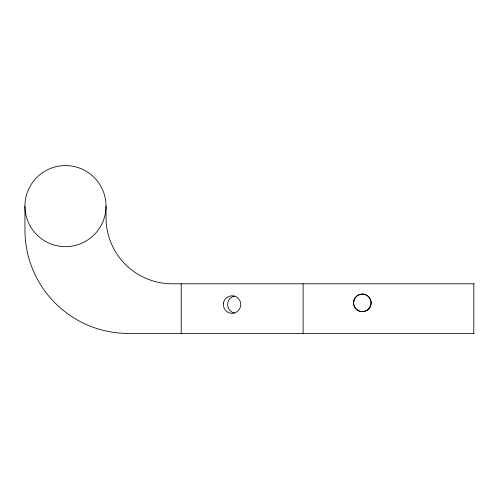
<?xml version="1.0" encoding="UTF-8"?>
<svg xmlns="http://www.w3.org/2000/svg" width="499" height="499" viewBox="0 0 499 499"><rect width="100%" height="100%" fill="white"/><g stroke="black" fill="none" stroke-linecap="round" stroke-linejoin="round"><path stroke-width="0.75" d="M353.579 302.862L353.591 302.444A8.745 8.72 89.8 0 1 354.621 298.72A8.907 8.895 81.2 0 1 355.862 296.974A8.52 8.514 54.2 0 1 356.766 296.107A8.807 8.801 30 0 1 361.918 294.098A8.483 8.452 0.8 0 1 363.172 294.148A8.745 8.72 0.6 0 1 366.478 295.152M474.05 283.8L172.192 283.8A66.174 66.174 0 0 1 106.019 217.626L106.019 206.099A40.531 40.531 0 0 0 45.216 170.995A40.531 40.531 0 0 0 45.216 241.204A40.531 40.531 0 0 0 106.019 206.099M474.05 333.432L128.349 333.432A103.399 103.399 0 0 1 24.95 230.033L24.95 206.099M473.819 283.8L473.819 333.432M303.111 283.8L303.111 333.432M181.199 283.8L181.199 333.432M234.518 313.098A8.757 8.72 -90 0 1 234.518 295.982M355.575 308.438A8.789 8.782 -61.6 0 1 353.56 302.943M370.046 307.004A8.907 8.895 80.9 0 1 368.811 308.75A8.52 8.514 52.5 0 1 367.906 309.617A8.907 8.895 7.8 0 1 367.22 310.122M353.729 301.178A8.807 8.801 61.6 0 1 353.941 300.329M366.472 295.152A8.907 8.895 -7.8 0 1 368.225 296.387A8.52 8.514 -35.1 0 1 369.085 297.292A8.807 8.801 -60.2 0 1 371.094 302.444M371.081 302.444A8.483 8.458 -90 0 1 371.05 303.698A8.745 8.72 89.8 0 1 370.046 307.004M367.913 309.623A8.807 8.801 27.5 0 1 362.754 311.626A8.483 8.452 -0.7 0 1 361.501 311.576A8.745 8.72 -0.9 0 1 358.195 310.578A8.907 8.895 -9.9 0 1 356.448 309.336A8.52 8.514 -37.5 0 1 355.581 308.432M223.54 302.937L223.533 302.955A8.751 8.683 87.1 0 0 225.336 310.041A8.757 8.676 83.5 0 0 227.419 311.919A8.757 8.67 82.3 0 0 227.906 312.218A8.776 8.683 78.9 0 0 233.806 313.123L234.449 312.967A8.776 8.651 89.5 0 0 240.138 307.721L240.387 307.053A8.732 8.602 90 0 0 240.05 301.09L239.932 300.816A8.776 8.695 -84 0 0 226.671 297.691A8.757 8.676 -85.4 0 0 226.059 298.227A8.751 8.695 -89.9 0 0 223.564 302.774L223.546 302.887M356.985 309.792A8.757 8.757 0 0 0 371.013 304.028A8.757 8.757 0 0 0 359.006 294.766A8.757 8.757 0 0 0 356.985 309.792"/></g></svg>
